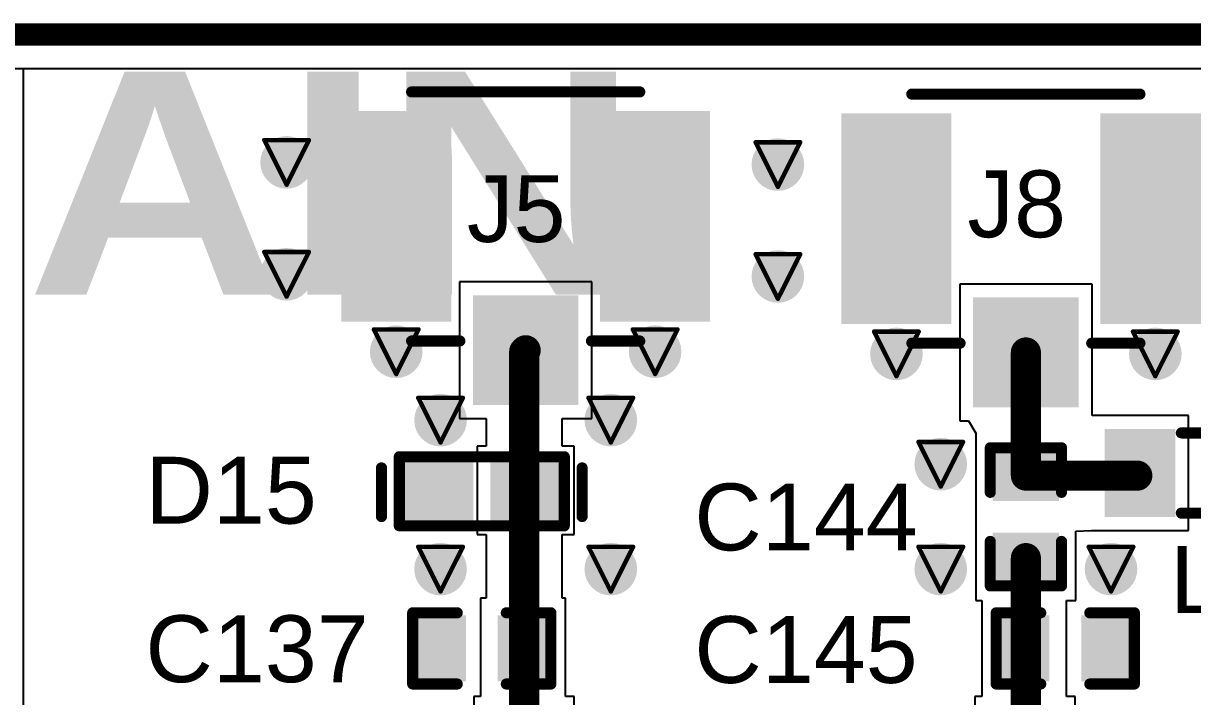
# Model space of a CAD drawing. Header units: inches. Extents: x 0 to 5359, y 0 to 5098.
# Drawn here: x 71.68 to 85, y 112.45 to 120.13 of the extents above; entities that cross this region are included whole.
import ezdxf

# ---------------------------------------------------------------- set-up
doc = ezdxf.new("R2010")
doc.units = ezdxf.units.IN
for name, color, linetype in [('Board Outline', 216, 'Continuous'), ('Bottom Layer', 5, 'Continuous'), ('Drill Drawing', 1, 'Continuous'), ('Layer 1', 16, 'Continuous'), ('Layer 2', 76, 'Continuous'), ('Top Layer', 1, 'Continuous'), ('Top Overlay', 2, 'Continuous'), ('Top Paste', 8, 'Continuous'), ('Top Solder', 216, 'Continuous'), ('Via Holes', 16, 'Continuous')]:
    doc.layers.add(name, color=color, linetype=linetype)
doc.styles.add('Arial', font='', dxfattribs={"height": 0.2})
doc.styles.add('Arial Black_Bold', font='', dxfattribs={"height": 0.2})
doc.styles.get('Arial').set_extended_font_data('Arial')
doc.styles.get('Arial Black_Bold').set_extended_font_data('Arial Black', bold=True)

# ---------------------------------------------------------------- blocks, each defined once
blk = doc.blocks.new('2_X1SON__1__60__23')
at = {"layer": 'Top Layer'}
for points in [[(-0.8, 0.25), (-0.2, 0.25), (-0.2, -0.25), (-0.8, -0.25)], [(0.2, 0.25), (0.8, 0.25), (0.8, -0.25), (0.2, -0.25)]]:
    blk.add_hatch(color=1, dxfattribs=at).paths.add_polyline_path(points)
at = {"layer": 'Top Paste'}
for points in [[(-0.8, 0.25), (-0.2, 0.25), (-0.2, -0.25), (-0.8, -0.25)], [(0.2, 0.25), (0.8, 0.25), (0.8, -0.25), (0.2, -0.25)]]:
    blk.add_hatch(color=8, dxfattribs=at).paths.add_polyline_path(points)
at = {"layer": 'Top Solder'}
for points in [[(-0.902, 0.352), (-0.098, 0.352), (-0.098, -0.352), (-0.902, -0.352)], [(0.098, 0.352), (0.902, 0.352), (0.902, -0.352), (0.098, -0.352)]]:
    blk.add_hatch(color=216, dxfattribs=at).paths.add_polyline_path(points)
at = {"layer": 'Top Overlay'}
for points in [[(0.94, 0.406, 0.127, 0.127, 0), (-0.94, 0.406, 0.127, 0.127, 0)], [(-0.94, 0.406, 0.127, 0.127, 0), (-0.94, -0.381, 0.127, 0.127, 0)], [(0.94, 0.406, 0.127, 0.127, 0), (0.94, -0.381, 0.127, 0.127, 0)], [(-1.143, 0.3, 0.127, 0.127, 0), (-1.143, -0.254, 0.127, 0.127, 0)], [(1.143, 0.3, 0.127, 0.127, 0), (1.143, -0.254, 0.127, 0.127, 0)], [(0.94, -0.381, 0.127, 0.127, 0), (-0.94, -0.381, 0.127, 0.127, 0)]]:
    blk.add_lwpolyline(points, format="xyseb", dxfattribs=at)
for points in [[(-0.972, 0.406, 0.0635, 0.0635, 1), (-0.908, 0.406, 0.0635, 0.0635, 1)], [(-0.972, 0.406, 0.0635, 0.0635, 1), (-0.908, 0.406, 0.0635, 0.0635, 1)], [(0.908, 0.406, 0.0635, 0.0635, 1), (0.972, 0.406, 0.0635, 0.0635, 1)], [(0.908, 0.406, 0.0635, 0.0635, 1), (0.972, 0.406, 0.0635, 0.0635, 1)], [(-1.175, 0.3, 0.0635, 0.0635, 1), (-1.111, 0.3, 0.0635, 0.0635, 1)], [(1.111, 0.3, 0.0635, 0.0635, 1), (1.175, 0.3, 0.0635, 0.0635, 1)], [(-1.175, -0.254, 0.0635, 0.0635, 1), (-1.111, -0.254, 0.0635, 0.0635, 1)], [(1.111, -0.254, 0.0635, 0.0635, 1), (1.175, -0.254, 0.0635, 0.0635, 1)], [(-0.972, -0.381, 0.0635, 0.0635, 1), (-0.908, -0.381, 0.0635, 0.0635, 1)], [(-0.972, -0.381, 0.0635, 0.0635, 1), (-0.908, -0.381, 0.0635, 0.0635, 1)], [(0.908, -0.381, 0.0635, 0.0635, 1), (0.972, -0.381, 0.0635, 0.0635, 1)], [(0.908, -0.381, 0.0635, 0.0635, 1), (0.972, -0.381, 0.0635, 0.0635, 1)]]:
    blk.add_lwpolyline(points, format="xyseb", close=True, dxfattribs=at)
blk = doc.blocks.new('IND_0603__1608_M_______217')
at = {"layer": 'Top Layer'}
for points in [[(-1, 0.4), (-0.4, 0.4), (-0.4, -0.4), (-1, -0.4)], [(0.4, 0.4), (1, 0.4), (1, -0.4), (0.4, -0.4)]]:
    blk.add_hatch(color=1, dxfattribs=at).paths.add_polyline_path(points)
at = {"layer": 'Top Paste'}
for points in [[(-1, 0.4), (-0.4, 0.4), (-0.4, -0.4), (-1, -0.4)], [(0.4, 0.4), (1, 0.4), (1, -0.4), (0.4, -0.4)]]:
    blk.add_hatch(color=8, dxfattribs=at).paths.add_polyline_path(points)
at = {"layer": 'Top Solder'}
for points in [[(-1.102, 0.502), (-0.298, 0.502), (-0.298, -0.502), (-1.102, -0.502)], [(0.298, 0.502), (1.102, 0.502), (1.102, -0.502), (0.298, -0.502)]]:
    blk.add_hatch(color=216, dxfattribs=at).paths.add_polyline_path(points)
at = {"layer": 'Top Overlay'}
for points in [[(0.229, 0.457, 0.127, 0.127, 0), (-0.203, 0.457, 0.127, 0.127, 0)], [(0.229, -0.457, 0.127, 0.127, 0), (-0.203, -0.457, 0.127, 0.127, 0)]]:
    blk.add_lwpolyline(points, format="xyseb", dxfattribs=at)
for points in [[(-0.235, 0.457, 0.0635, 0.0635, 1), (-0.171, 0.457, 0.0635, 0.0635, 1)], [(0.197, 0.457, 0.0635, 0.0635, 1), (0.26, 0.457, 0.0635, 0.0635, 1)], [(-0.235, -0.457, 0.0635, 0.0635, 1), (-0.171, -0.457, 0.0635, 0.0635, 1)], [(0.197, -0.457, 0.0635, 0.0635, 1), (0.26, -0.457, 0.0635, 0.0635, 1)]]:
    blk.add_lwpolyline(points, format="xyseb", close=True, dxfattribs=at)
blk = doc.blocks.new('U_FL_R_SMT_10__225')
at = {"layer": 'Top Layer'}
for points in [[(1.863, 2), (1.863, 0.95), (-0.337, 0.95), (-0.337, 2)], [(-1.288, 0.5), (-0.238, 0.5), (-0.238, -0.5), (-1.288, -0.5)], [(1.863, -0.95), (1.863, -2), (-0.337, -2), (-0.337, -0.95)]]:
    blk.add_hatch(color=1, dxfattribs=at).paths.add_polyline_path(points)
at = {"layer": 'Top Paste'}
for points in [[(1.863, 2), (1.863, 0.95), (-0.337, 0.95), (-0.337, 2)], [(-1.288, 0.5), (-0.238, 0.5), (-0.238, -0.5), (-1.288, -0.5)], [(1.863, -0.95), (1.863, -2), (-0.337, -2), (-0.337, -0.95)]]:
    blk.add_hatch(color=8, dxfattribs=at).paths.add_polyline_path(points)
at = {"layer": 'Top Solder'}
for points in [[(1.964, 2.102), (1.964, 0.848), (-0.439, 0.848), (-0.439, 2.102)], [(-1.389, 0.602), (-0.136, 0.602), (-0.136, -0.602), (-1.389, -0.602)], [(1.964, -0.848), (1.964, -2.102), (-0.439, -2.102), (-0.439, -0.848)]]:
    blk.add_hatch(color=216, dxfattribs=at).paths.add_polyline_path(points)
at = {"layer": 'Top Overlay'}
for points in [[(-0.657, 1.3, 0.127, 0.127, 0), (-0.657, 0.75, 0.127, 0.127, 0)], [(2.182, 1.3, 0.127, 0.127, 0), (2.182, -1.3, 0.127, 0.127, 0)], [(-0.657, -0.75, 0.127, 0.127, 0), (-0.657, -1.3, 0.127, 0.127, 0)]]:
    blk.add_lwpolyline(points, format="xyseb", dxfattribs=at)
for points in [[(-0.689, 1.3, 0.0635, 0.0635, 1), (-0.626, 1.3, 0.0635, 0.0635, 1)], [(2.151, 1.3, 0.0635, 0.0635, 1), (2.214, 1.3, 0.0635, 0.0635, 1)], [(-0.689, 0.75, 0.0635, 0.0635, 1), (-0.626, 0.75, 0.0635, 0.0635, 1)], [(-0.689, -0.75, 0.0635, 0.0635, 1), (-0.626, -0.75, 0.0635, 0.0635, 1)], [(-0.689, -1.3, 0.0635, 0.0635, 1), (-0.626, -1.3, 0.0635, 0.0635, 1)], [(2.151, -1.3, 0.0635, 0.0635, 1), (2.214, -1.3, 0.0635, 0.0635, 1)]]:
    blk.add_lwpolyline(points, format="xyseb", close=True, dxfattribs=at)
blk = doc.blocks.new('U_FL_R_SMT_10__227')
at = {"layer": 'Top Layer'}
for points in [[(1.863, 2), (1.863, 0.95), (-0.337, 0.95), (-0.337, 2)], [(-1.288, 0.5), (-0.238, 0.5), (-0.238, -0.5), (-1.288, -0.5)], [(1.863, -0.95), (1.863, -2), (-0.337, -2), (-0.337, -0.95)]]:
    blk.add_hatch(color=1, dxfattribs=at).paths.add_polyline_path(points)
at = {"layer": 'Top Paste'}
for points in [[(1.863, 2), (1.863, 0.95), (-0.337, 0.95), (-0.337, 2)], [(-1.288, 0.5), (-0.238, 0.5), (-0.238, -0.5), (-1.288, -0.5)], [(1.863, -0.95), (1.863, -2), (-0.337, -2), (-0.337, -0.95)]]:
    blk.add_hatch(color=8, dxfattribs=at).paths.add_polyline_path(points)
at = {"layer": 'Top Solder'}
for points in [[(1.964, 2.102), (1.964, 0.848), (-0.439, 0.848), (-0.439, 2.102)], [(-1.389, 0.602), (-0.136, 0.602), (-0.136, -0.602), (-1.389, -0.602)], [(1.964, -0.848), (1.964, -2.102), (-0.439, -2.102), (-0.439, -0.848)]]:
    blk.add_hatch(color=216, dxfattribs=at).paths.add_polyline_path(points)
at = {"layer": 'Top Overlay'}
for points in [[(-0.657, 1.3, 0.127, 0.127, 0), (-0.657, 0.75, 0.127, 0.127, 0)], [(2.183, 1.3, 0.127, 0.127, 0), (2.183, -1.3, 0.127, 0.127, 0)], [(-0.657, -0.75, 0.127, 0.127, 0), (-0.657, -1.3, 0.127, 0.127, 0)]]:
    blk.add_lwpolyline(points, format="xyseb", dxfattribs=at)
for points in [[(-0.689, 1.3, 0.0635, 0.0635, 1), (-0.626, 1.3, 0.0635, 0.0635, 1)], [(2.151, 1.3, 0.0635, 0.0635, 1), (2.214, 1.3, 0.0635, 0.0635, 1)], [(-0.689, 0.75, 0.0635, 0.0635, 1), (-0.626, 0.75, 0.0635, 0.0635, 1)], [(-0.689, -0.75, 0.0635, 0.0635, 1), (-0.626, -0.75, 0.0635, 0.0635, 1)], [(-0.689, -1.3, 0.0635, 0.0635, 1), (-0.626, -1.3, 0.0635, 0.0635, 1)], [(2.151, -1.3, 0.0635, 0.0635, 1), (2.214, -1.3, 0.0635, 0.0635, 1)]]:
    blk.add_lwpolyline(points, format="xyseb", close=True, dxfattribs=at)
blk = doc.blocks.new('C___0402_245')
at = {"layer": 'Top Layer'}
for points in [[(-0.699, -0.318), (-0.699, 0.318), (-0.241, 0.318), (-0.241, -0.318)], [(0.241, -0.318), (0.241, 0.318), (0.699, 0.318), (0.699, -0.318)]]:
    blk.add_hatch(color=1, dxfattribs=at).paths.add_polyline_path(points)
at = {"layer": 'Top Paste'}
for points in [[(-0.699, -0.318), (-0.699, 0.318), (-0.241, 0.318), (-0.241, -0.318)], [(0.241, -0.318), (0.241, 0.318), (0.699, 0.318), (0.699, -0.318)]]:
    blk.add_hatch(color=8, dxfattribs=at).paths.add_polyline_path(points)
at = {"layer": 'Top Solder'}
for points in [[(-0.759, -0.377), (-0.759, 0.377), (-0.181, 0.377), (-0.181, -0.377)], [(0.181, -0.377), (0.181, 0.377), (0.758, 0.377), (0.758, -0.377)]]:
    blk.add_hatch(color=216, dxfattribs=at).paths.add_polyline_path(points)
at = {"layer": 'Top Overlay'}
for points in [[(-0.279, 0.406, 0.127, 0.127, 0), (-0.787, 0.406, 0.127, 0.127, 0)], [(-0.787, 0.406, 0.127, 0.127, 0), (-0.787, -0.406, 0.127, 0.127, 0)], [(0.787, 0.406, 0.127, 0.127, 0), (0.279, 0.406, 0.127, 0.127, 0)], [(0.787, 0.406, 0.127, 0.127, 0), (0.787, -0.406, 0.127, 0.127, 0)], [(-0.279, -0.406, 0.127, 0.127, 0), (-0.787, -0.406, 0.127, 0.127, 0)], [(0.787, -0.406, 0.127, 0.127, 0), (0.279, -0.406, 0.127, 0.127, 0)]]:
    blk.add_lwpolyline(points, format="xyseb", dxfattribs=at)
for points in [[(-0.819, 0.406, 0.0635, 0.0635, 1), (-0.756, 0.406, 0.0635, 0.0635, 1)], [(-0.819, 0.406, 0.0635, 0.0635, 1), (-0.756, 0.406, 0.0635, 0.0635, 1)], [(-0.311, 0.406, 0.0635, 0.0635, 1), (-0.248, 0.406, 0.0635, 0.0635, 1)], [(0.248, 0.406, 0.0635, 0.0635, 1), (0.311, 0.406, 0.0635, 0.0635, 1)], [(0.756, 0.406, 0.0635, 0.0635, 1), (0.819, 0.406, 0.0635, 0.0635, 1)], [(0.756, 0.406, 0.0635, 0.0635, 1), (0.819, 0.406, 0.0635, 0.0635, 1)], [(-0.819, -0.406, 0.0635, 0.0635, 1), (-0.756, -0.406, 0.0635, 0.0635, 1)], [(-0.819, -0.406, 0.0635, 0.0635, 1), (-0.756, -0.406, 0.0635, 0.0635, 1)], [(-0.311, -0.406, 0.0635, 0.0635, 1), (-0.248, -0.406, 0.0635, 0.0635, 1)], [(0.248, -0.406, 0.0635, 0.0635, 1), (0.311, -0.406, 0.0635, 0.0635, 1)], [(0.756, -0.406, 0.0635, 0.0635, 1), (0.819, -0.406, 0.0635, 0.0635, 1)], [(0.756, -0.406, 0.0635, 0.0635, 1), (0.819, -0.406, 0.0635, 0.0635, 1)]]:
    blk.add_lwpolyline(points, format="xyseb", close=True, dxfattribs=at)
blk = doc.blocks.new('C___0402_246')
at = {"layer": 'Top Layer'}
for points in [[(-0.699, -0.318), (-0.699, 0.318), (-0.241, 0.318), (-0.241, -0.318)], [(0.241, -0.318), (0.241, 0.318), (0.699, 0.318), (0.699, -0.318)]]:
    blk.add_hatch(color=1, dxfattribs=at).paths.add_polyline_path(points)
at = {"layer": 'Top Paste'}
for points in [[(-0.699, -0.318), (-0.699, 0.318), (-0.241, 0.318), (-0.241, -0.318)], [(0.241, -0.318), (0.241, 0.318), (0.699, 0.318), (0.699, -0.318)]]:
    blk.add_hatch(color=8, dxfattribs=at).paths.add_polyline_path(points)
at = {"layer": 'Top Solder'}
for points in [[(-0.758, -0.377), (-0.758, 0.377), (-0.181, 0.377), (-0.181, -0.377)], [(0.181, -0.377), (0.181, 0.377), (0.758, 0.377), (0.758, -0.377)]]:
    blk.add_hatch(color=216, dxfattribs=at).paths.add_polyline_path(points)
at = {"layer": 'Top Overlay'}
for points in [[(-0.279, 0.406, 0.127, 0.127, 0), (-0.787, 0.406, 0.127, 0.127, 0)], [(-0.787, 0.406, 0.127, 0.127, 0), (-0.787, -0.406, 0.127, 0.127, 0)], [(0.279, 0.406, 0.127, 0.127, 0), (0.787, 0.406, 0.127, 0.127, 0)], [(0.787, 0.406, 0.127, 0.127, 0), (0.787, -0.406, 0.127, 0.127, 0)], [(-0.787, -0.406, 0.127, 0.127, 0), (-0.279, -0.406, 0.127, 0.127, 0)], [(0.279, -0.406, 0.127, 0.127, 0), (0.787, -0.406, 0.127, 0.127, 0)]]:
    blk.add_lwpolyline(points, format="xyseb", dxfattribs=at)
for points in [[(-0.819, 0.406, 0.0635, 0.0635, 1), (-0.756, 0.406, 0.0635, 0.0635, 1)], [(-0.819, 0.406, 0.0635, 0.0635, 1), (-0.756, 0.406, 0.0635, 0.0635, 1)], [(-0.311, 0.406, 0.0635, 0.0635, 1), (-0.248, 0.406, 0.0635, 0.0635, 1)], [(0.248, 0.406, 0.0635, 0.0635, 1), (0.311, 0.406, 0.0635, 0.0635, 1)], [(0.756, 0.406, 0.0635, 0.0635, 1), (0.819, 0.406, 0.0635, 0.0635, 1)], [(0.756, 0.406, 0.0635, 0.0635, 1), (0.819, 0.406, 0.0635, 0.0635, 1)], [(-0.819, -0.406, 0.0635, 0.0635, 1), (-0.756, -0.406, 0.0635, 0.0635, 1)], [(-0.819, -0.406, 0.0635, 0.0635, 1), (-0.756, -0.406, 0.0635, 0.0635, 1)], [(-0.311, -0.406, 0.0635, 0.0635, 1), (-0.248, -0.406, 0.0635, 0.0635, 1)], [(0.248, -0.406, 0.0635, 0.0635, 1), (0.311, -0.406, 0.0635, 0.0635, 1)], [(0.756, -0.406, 0.0635, 0.0635, 1), (0.819, -0.406, 0.0635, 0.0635, 1)], [(0.756, -0.406, 0.0635, 0.0635, 1), (0.819, -0.406, 0.0635, 0.0635, 1)]]:
    blk.add_lwpolyline(points, format="xyseb", close=True, dxfattribs=at)
blk = doc.blocks.new('C___0402_253')
at = {"layer": 'Top Layer'}
for points in [[(-0.699, -0.318), (-0.699, 0.318), (-0.241, 0.318), (-0.241, -0.318)], [(0.241, -0.318), (0.241, 0.318), (0.699, 0.318), (0.699, -0.318)]]:
    blk.add_hatch(color=1, dxfattribs=at).paths.add_polyline_path(points)
at = {"layer": 'Top Paste'}
for points in [[(-0.699, -0.318), (-0.699, 0.318), (-0.241, 0.318), (-0.241, -0.318)], [(0.241, -0.318), (0.241, 0.318), (0.699, 0.318), (0.699, -0.318)]]:
    blk.add_hatch(color=8, dxfattribs=at).paths.add_polyline_path(points)
at = {"layer": 'Top Solder'}
for points in [[(-0.759, -0.377), (-0.759, 0.377), (-0.181, 0.377), (-0.181, -0.377)], [(0.181, -0.377), (0.181, 0.377), (0.758, 0.377), (0.758, -0.377)]]:
    blk.add_hatch(color=216, dxfattribs=at).paths.add_polyline_path(points)
at = {"layer": 'Top Overlay'}
for points in [[(-0.787, 0.406, 0.127, 0.127, 0), (-0.279, 0.406, 0.127, 0.127, 0)], [(-0.787, -0.406, 0.127, 0.127, 0), (-0.787, 0.406, 0.127, 0.127, 0)], [(0.279, 0.406, 0.127, 0.127, 0), (0.787, 0.406, 0.127, 0.127, 0)], [(0.787, -0.406, 0.127, 0.127, 0), (0.787, 0.406, 0.127, 0.127, 0)], [(-0.787, -0.406, 0.127, 0.127, 0), (-0.279, -0.406, 0.127, 0.127, 0)], [(0.279, -0.406, 0.127, 0.127, 0), (0.787, -0.406, 0.127, 0.127, 0)]]:
    blk.add_lwpolyline(points, format="xyseb", dxfattribs=at)
for points in [[(-0.819, 0.406, 0.0635, 0.0635, 1), (-0.756, 0.406, 0.0635, 0.0635, 1)], [(-0.819, 0.406, 0.0635, 0.0635, 1), (-0.756, 0.406, 0.0635, 0.0635, 1)], [(-0.311, 0.406, 0.0635, 0.0635, 1), (-0.248, 0.406, 0.0635, 0.0635, 1)], [(0.248, 0.406, 0.0635, 0.0635, 1), (0.311, 0.406, 0.0635, 0.0635, 1)], [(0.756, 0.406, 0.0635, 0.0635, 1), (0.819, 0.406, 0.0635, 0.0635, 1)], [(0.756, 0.406, 0.0635, 0.0635, 1), (0.819, 0.406, 0.0635, 0.0635, 1)], [(-0.819, -0.406, 0.0635, 0.0635, 1), (-0.756, -0.406, 0.0635, 0.0635, 1)], [(-0.819, -0.406, 0.0635, 0.0635, 1), (-0.756, -0.406, 0.0635, 0.0635, 1)], [(-0.311, -0.406, 0.0635, 0.0635, 1), (-0.248, -0.406, 0.0635, 0.0635, 1)], [(0.248, -0.406, 0.0635, 0.0635, 1), (0.311, -0.406, 0.0635, 0.0635, 1)], [(0.756, -0.406, 0.0635, 0.0635, 1), (0.819, -0.406, 0.0635, 0.0635, 1)], [(0.756, -0.406, 0.0635, 0.0635, 1), (0.819, -0.406, 0.0635, 0.0635, 1)]]:
    blk.add_lwpolyline(points, format="xyseb", close=True, dxfattribs=at)

msp = doc.modelspace()

# ---------------------------------------------------------------- hatches: boundary and pattern name
at = {"layer": 'Bottom Layer'}
h = msp.add_hatch(color=5, dxfattribs=at)
edge = h.paths.add_edge_path()
edge.add_arc((74.676, 118.542), 0.3, 0, 360)
h = msp.add_hatch(color=5, dxfattribs=at)
edge = h.paths.add_edge_path()
edge.add_arc((80.274, 118.517), 0.3, 0, 360)
h = msp.add_hatch(color=5, dxfattribs=at)
edge = h.paths.add_edge_path()
edge.add_arc((74.676, 117.266), 0.3, 0, 360)
h = msp.add_hatch(color=5, dxfattribs=at)
edge = h.paths.add_edge_path()
edge.add_arc((80.274, 117.241), 0.3, 0, 360)
h = msp.add_hatch(color=5, dxfattribs=at)
edge = h.paths.add_edge_path()
edge.add_arc((75.925, 116.383), 0.3, 0, 360)
h = msp.add_hatch(color=5, dxfattribs=at)
edge = h.paths.add_edge_path()
edge.add_arc((78.875, 116.383), 0.3, 0, 360)
h = msp.add_hatch(color=5, dxfattribs=at)
edge = h.paths.add_edge_path()
edge.add_arc((81.625, 116.358), 0.3, 0, 360)
h = msp.add_hatch(color=5, dxfattribs=at)
edge = h.paths.add_edge_path()
edge.add_arc((84.575, 116.358), 0.3, 0, 360)
h = msp.add_hatch(color=5, dxfattribs=at)
edge = h.paths.add_edge_path()
edge.add_arc((76.43, 115.603), 0.3, 0, 360)
h = msp.add_hatch(color=5, dxfattribs=at)
edge = h.paths.add_edge_path()
edge.add_arc((78.37, 115.603), 0.3, 0, 360)
h = msp.add_hatch(color=5, dxfattribs=at)
edge = h.paths.add_edge_path()
edge.add_arc((82.13, 115.1), 0.3, 0, 360)
h = msp.add_hatch(color=5, dxfattribs=at)
edge = h.paths.add_edge_path()
edge.add_arc((76.43, 113.904), 0.3, 0, 360)
h = msp.add_hatch(color=5, dxfattribs=at)
edge = h.paths.add_edge_path()
edge.add_arc((78.37, 113.904), 0.3, 0, 360)
h = msp.add_hatch(color=5, dxfattribs=at)
edge = h.paths.add_edge_path()
edge.add_arc((82.13, 113.904), 0.3, 0, 360)
h = msp.add_hatch(color=5, dxfattribs=at)
edge = h.paths.add_edge_path()
edge.add_arc((84.07, 113.904), 0.3, 0, 360)
at = {"layer": 'Layer 1'}
h = msp.add_hatch(color=16, dxfattribs=at)
edge = h.paths.add_edge_path()
edge.add_arc((74.676, 118.542), 0.3, 0, 360)
h = msp.add_hatch(color=16, dxfattribs=at)
edge = h.paths.add_edge_path()
edge.add_arc((80.274, 118.517), 0.3, 0, 360)
h = msp.add_hatch(color=16, dxfattribs=at)
edge = h.paths.add_edge_path()
edge.add_arc((74.676, 117.266), 0.3, 0, 360)
h = msp.add_hatch(color=16, dxfattribs=at)
edge = h.paths.add_edge_path()
edge.add_arc((80.274, 117.241), 0.3, 0, 360)
h = msp.add_hatch(color=16, dxfattribs=at)
edge = h.paths.add_edge_path()
edge.add_arc((75.925, 116.383), 0.3, 0, 360)
h = msp.add_hatch(color=16, dxfattribs=at)
edge = h.paths.add_edge_path()
edge.add_arc((78.875, 116.383), 0.3, 0, 360)
h = msp.add_hatch(color=16, dxfattribs=at)
edge = h.paths.add_edge_path()
edge.add_arc((81.625, 116.358), 0.3, 0, 360)
h = msp.add_hatch(color=16, dxfattribs=at)
edge = h.paths.add_edge_path()
edge.add_arc((84.575, 116.358), 0.3, 0, 360)
h = msp.add_hatch(color=16, dxfattribs=at)
edge = h.paths.add_edge_path()
edge.add_arc((76.43, 115.603), 0.3, 0, 360)
h = msp.add_hatch(color=16, dxfattribs=at)
edge = h.paths.add_edge_path()
edge.add_arc((78.37, 115.603), 0.3, 0, 360)
h = msp.add_hatch(color=16, dxfattribs=at)
edge = h.paths.add_edge_path()
edge.add_arc((82.13, 115.1), 0.3, 0, 360)
h = msp.add_hatch(color=16, dxfattribs=at)
edge = h.paths.add_edge_path()
edge.add_arc((76.43, 113.904), 0.3, 0, 360)
h = msp.add_hatch(color=16, dxfattribs=at)
edge = h.paths.add_edge_path()
edge.add_arc((78.37, 113.904), 0.3, 0, 360)
h = msp.add_hatch(color=16, dxfattribs=at)
edge = h.paths.add_edge_path()
edge.add_arc((82.13, 113.904), 0.3, 0, 360)
h = msp.add_hatch(color=16, dxfattribs=at)
edge = h.paths.add_edge_path()
edge.add_arc((84.07, 113.904), 0.3, 0, 360)
at = {"layer": 'Layer 2'}
h = msp.add_hatch(color=76, dxfattribs=at)
edge = h.paths.add_edge_path()
edge.add_arc((74.676, 118.542), 0.3, 0, 360)
h = msp.add_hatch(color=76, dxfattribs=at)
edge = h.paths.add_edge_path()
edge.add_arc((80.274, 118.517), 0.3, 0, 360)
h = msp.add_hatch(color=76, dxfattribs=at)
edge = h.paths.add_edge_path()
edge.add_arc((74.676, 117.266), 0.3, 0, 360)
h = msp.add_hatch(color=76, dxfattribs=at)
edge = h.paths.add_edge_path()
edge.add_arc((80.274, 117.241), 0.3, 0, 360)
h = msp.add_hatch(color=76, dxfattribs=at)
edge = h.paths.add_edge_path()
edge.add_arc((75.925, 116.383), 0.3, 0, 360)
h = msp.add_hatch(color=76, dxfattribs=at)
edge = h.paths.add_edge_path()
edge.add_arc((78.875, 116.383), 0.3, 0, 360)
h = msp.add_hatch(color=76, dxfattribs=at)
edge = h.paths.add_edge_path()
edge.add_arc((81.625, 116.358), 0.3, 0, 360)
h = msp.add_hatch(color=76, dxfattribs=at)
edge = h.paths.add_edge_path()
edge.add_arc((84.575, 116.358), 0.3, 0, 360)
h = msp.add_hatch(color=76, dxfattribs=at)
edge = h.paths.add_edge_path()
edge.add_arc((76.43, 115.603), 0.3, 0, 360)
h = msp.add_hatch(color=76, dxfattribs=at)
edge = h.paths.add_edge_path()
edge.add_arc((78.37, 115.603), 0.3, 0, 360)
h = msp.add_hatch(color=76, dxfattribs=at)
edge = h.paths.add_edge_path()
edge.add_arc((82.13, 115.1), 0.3, 0, 360)
h = msp.add_hatch(color=76, dxfattribs=at)
edge = h.paths.add_edge_path()
edge.add_arc((76.43, 113.904), 0.3, 0, 360)
h = msp.add_hatch(color=76, dxfattribs=at)
edge = h.paths.add_edge_path()
edge.add_arc((78.37, 113.904), 0.3, 0, 360)
h = msp.add_hatch(color=76, dxfattribs=at)
edge = h.paths.add_edge_path()
edge.add_arc((82.13, 113.904), 0.3, 0, 360)
h = msp.add_hatch(color=76, dxfattribs=at)
edge = h.paths.add_edge_path()
edge.add_arc((84.07, 113.904), 0.3, 0, 360)
at = {"layer": 'Top Layer'}
h = msp.add_hatch(color=1, dxfattribs=at)
edge = h.paths.add_edge_path()
edge.add_arc((74.676, 118.542), 0.3, 0, 360)
h = msp.add_hatch(color=1, dxfattribs=at)
edge = h.paths.add_edge_path()
edge.add_arc((80.274, 118.517), 0.3, 0, 360)
h = msp.add_hatch(color=1, dxfattribs=at)
edge = h.paths.add_edge_path()
edge.add_arc((74.676, 117.266), 0.3, 0, 360)
h = msp.add_hatch(color=1, dxfattribs=at)
edge = h.paths.add_edge_path()
edge.add_arc((80.274, 117.241), 0.3, 0, 360)
h = msp.add_hatch(color=1, dxfattribs=at)
edge = h.paths.add_edge_path()
edge.add_arc((75.925, 116.383), 0.3, 0, 360)
h = msp.add_hatch(color=1, dxfattribs=at)
edge = h.paths.add_edge_path()
edge.add_arc((78.875, 116.383), 0.3, 0, 360)
h = msp.add_hatch(color=1, dxfattribs=at)
edge = h.paths.add_edge_path()
edge.add_arc((81.625, 116.358), 0.3, 0, 360)
h = msp.add_hatch(color=1, dxfattribs=at)
edge = h.paths.add_edge_path()
edge.add_arc((84.575, 116.358), 0.3, 0, 360)
h = msp.add_hatch(color=1, dxfattribs=at)
edge = h.paths.add_edge_path()
edge.add_arc((76.43, 115.603), 0.3, 0, 360)
h = msp.add_hatch(color=1, dxfattribs=at)
edge = h.paths.add_edge_path()
edge.add_arc((78.37, 115.603), 0.3, 0, 360)
h = msp.add_hatch(color=1, dxfattribs=at)
edge = h.paths.add_edge_path()
edge.add_arc((82.13, 115.1), 0.3, 0, 360)
h = msp.add_hatch(color=1, dxfattribs=at)
edge = h.paths.add_edge_path()
edge.add_arc((76.43, 113.904), 0.3, 0, 360)
h = msp.add_hatch(color=1, dxfattribs=at)
edge = h.paths.add_edge_path()
edge.add_arc((78.37, 113.904), 0.3, 0, 360)
h = msp.add_hatch(color=1, dxfattribs=at)
edge = h.paths.add_edge_path()
edge.add_arc((82.13, 113.904), 0.3, 0, 360)
h = msp.add_hatch(color=1, dxfattribs=at)
edge = h.paths.add_edge_path()
edge.add_arc((84.07, 113.904), 0.3, 0, 360)
at = {"layer": 'Via Holes'}
h = msp.add_hatch(color=7, dxfattribs=at)
edge = h.paths.add_edge_path()
edge.add_arc((74.676, 118.542), 0.15, 0, 360)
h = msp.add_hatch(color=7, dxfattribs=at)
edge = h.paths.add_edge_path()
edge.add_arc((80.274, 118.517), 0.15, 0, 360)
h = msp.add_hatch(color=7, dxfattribs=at)
edge = h.paths.add_edge_path()
edge.add_arc((74.676, 117.266), 0.15, 0, 360)
h = msp.add_hatch(color=7, dxfattribs=at)
edge = h.paths.add_edge_path()
edge.add_arc((80.274, 117.241), 0.15, 0, 360)
h = msp.add_hatch(color=7, dxfattribs=at)
edge = h.paths.add_edge_path()
edge.add_arc((75.925, 116.383), 0.15, 0, 360)
h = msp.add_hatch(color=7, dxfattribs=at)
edge = h.paths.add_edge_path()
edge.add_arc((78.875, 116.383), 0.15, 0, 360)
h = msp.add_hatch(color=7, dxfattribs=at)
edge = h.paths.add_edge_path()
edge.add_arc((81.625, 116.358), 0.15, 0, 360)
h = msp.add_hatch(color=7, dxfattribs=at)
edge = h.paths.add_edge_path()
edge.add_arc((84.575, 116.358), 0.15, 0, 360)
h = msp.add_hatch(color=7, dxfattribs=at)
edge = h.paths.add_edge_path()
edge.add_arc((76.43, 115.603), 0.15, 0, 360)
h = msp.add_hatch(color=7, dxfattribs=at)
edge = h.paths.add_edge_path()
edge.add_arc((78.37, 115.603), 0.15, 0, 360)
h = msp.add_hatch(color=7, dxfattribs=at)
edge = h.paths.add_edge_path()
edge.add_arc((82.13, 115.1), 0.15, 0, 360)
h = msp.add_hatch(color=7, dxfattribs=at)
edge = h.paths.add_edge_path()
edge.add_arc((76.43, 113.904), 0.15, 0, 360)
h = msp.add_hatch(color=7, dxfattribs=at)
edge = h.paths.add_edge_path()
edge.add_arc((78.37, 113.904), 0.15, 0, 360)
h = msp.add_hatch(color=7, dxfattribs=at)
edge = h.paths.add_edge_path()
edge.add_arc((82.13, 113.904), 0.15, 0, 360)
h = msp.add_hatch(color=7, dxfattribs=at)
edge = h.paths.add_edge_path()
edge.add_arc((84.07, 113.904), 0.15, 0, 360)

# ---------------------------------------------------------------- linework, layer by layer
at = {"layer": 'Board Outline'}
msp.add_lwpolyline([(0, 120, 0.254, 0.254, 0), (110, 120, 0.254, 0.254, 0)], format="xyseb", dxfattribs=at)
at = {"layer": 'Bottom Layer'}
msp.add_line((49.449, 119.612), (105.855, 119.612), dxfattribs=at)
at = {"layer": 'Drill Drawing'}
for points in [[(74.422, 118.796, 0.0508, 0.0508, 0), (74.93, 118.796, 0.0508, 0.0508, 0)], [(74.422, 118.796, 0.0508, 0.0508, 0), (74.676, 118.288, 0.0508, 0.0508, 0)], [(74.676, 118.288, 0.0508, 0.0508, 0), (74.93, 118.796, 0.0508, 0.0508, 0)], [(80.02, 118.771, 0.0508, 0.0508, 0), (80.528, 118.771, 0.0508, 0.0508, 0)], [(80.02, 118.771, 0.0508, 0.0508, 0), (80.274, 118.263, 0.0508, 0.0508, 0)], [(80.274, 118.263, 0.0508, 0.0508, 0), (80.528, 118.771, 0.0508, 0.0508, 0)], [(74.422, 117.52, 0.0508, 0.0508, 0), (74.93, 117.52, 0.0508, 0.0508, 0)], [(74.422, 117.52, 0.0508, 0.0508, 0), (74.676, 117.012, 0.0508, 0.0508, 0)], [(74.676, 117.012, 0.0508, 0.0508, 0), (74.93, 117.52, 0.0508, 0.0508, 0)], [(80.02, 117.495, 0.0508, 0.0508, 0), (80.528, 117.495, 0.0508, 0.0508, 0)], [(80.02, 117.495, 0.0508, 0.0508, 0), (80.274, 116.987, 0.0508, 0.0508, 0)], [(80.274, 116.987, 0.0508, 0.0508, 0), (80.528, 117.495, 0.0508, 0.0508, 0)], [(75.671, 116.637, 0.0508, 0.0508, 0), (76.179, 116.637, 0.0508, 0.0508, 0)], [(75.671, 116.637, 0.0508, 0.0508, 0), (75.925, 116.129, 0.0508, 0.0508, 0)], [(75.925, 116.129, 0.0508, 0.0508, 0), (76.179, 116.637, 0.0508, 0.0508, 0)], [(78.621, 116.637, 0.0508, 0.0508, 0), (79.129, 116.637, 0.0508, 0.0508, 0)], [(78.621, 116.637, 0.0508, 0.0508, 0), (78.875, 116.129, 0.0508, 0.0508, 0)], [(78.875, 116.129, 0.0508, 0.0508, 0), (79.129, 116.637, 0.0508, 0.0508, 0)], [(81.371, 116.612, 0.0508, 0.0508, 0), (81.879, 116.612, 0.0508, 0.0508, 0)], [(81.371, 116.612, 0.0508, 0.0508, 0), (81.625, 116.104, 0.0508, 0.0508, 0)], [(81.625, 116.104, 0.0508, 0.0508, 0), (81.879, 116.612, 0.0508, 0.0508, 0)], [(84.321, 116.612, 0.0508, 0.0508, 0), (84.829, 116.612, 0.0508, 0.0508, 0)], [(84.321, 116.612, 0.0508, 0.0508, 0), (84.575, 116.104, 0.0508, 0.0508, 0)], [(84.575, 116.104, 0.0508, 0.0508, 0), (84.829, 116.612, 0.0508, 0.0508, 0)], [(76.176, 115.857, 0.0508, 0.0508, 0), (76.684, 115.857, 0.0508, 0.0508, 0)], [(76.176, 115.857, 0.0508, 0.0508, 0), (76.43, 115.349, 0.0508, 0.0508, 0)], [(76.43, 115.349, 0.0508, 0.0508, 0), (76.684, 115.857, 0.0508, 0.0508, 0)], [(78.116, 115.857, 0.0508, 0.0508, 0), (78.624, 115.857, 0.0508, 0.0508, 0)], [(78.116, 115.857, 0.0508, 0.0508, 0), (78.37, 115.349, 0.0508, 0.0508, 0)], [(78.37, 115.349, 0.0508, 0.0508, 0), (78.624, 115.857, 0.0508, 0.0508, 0)], [(81.876, 115.354, 0.0508, 0.0508, 0), (82.384, 115.354, 0.0508, 0.0508, 0)], [(81.876, 115.354, 0.0508, 0.0508, 0), (82.13, 114.846, 0.0508, 0.0508, 0)], [(82.13, 114.846, 0.0508, 0.0508, 0), (82.384, 115.354, 0.0508, 0.0508, 0)], [(76.176, 114.158, 0.0508, 0.0508, 0), (76.684, 114.158, 0.0508, 0.0508, 0)], [(76.176, 114.158, 0.0508, 0.0508, 0), (76.43, 113.65, 0.0508, 0.0508, 0)], [(76.43, 113.65, 0.0508, 0.0508, 0), (76.684, 114.158, 0.0508, 0.0508, 0)], [(78.116, 114.158, 0.0508, 0.0508, 0), (78.624, 114.158, 0.0508, 0.0508, 0)], [(78.116, 114.158, 0.0508, 0.0508, 0), (78.37, 113.65, 0.0508, 0.0508, 0)], [(78.37, 113.65, 0.0508, 0.0508, 0), (78.624, 114.158, 0.0508, 0.0508, 0)], [(81.876, 114.158, 0.0508, 0.0508, 0), (82.384, 114.158, 0.0508, 0.0508, 0)], [(81.876, 114.158, 0.0508, 0.0508, 0), (82.13, 113.65, 0.0508, 0.0508, 0)], [(82.13, 113.65, 0.0508, 0.0508, 0), (82.384, 114.158, 0.0508, 0.0508, 0)], [(83.816, 114.158, 0.0508, 0.0508, 0), (84.324, 114.158, 0.0508, 0.0508, 0)], [(83.816, 114.158, 0.0508, 0.0508, 0), (84.07, 113.65, 0.0508, 0.0508, 0)], [(84.07, 113.65, 0.0508, 0.0508, 0), (84.324, 114.158, 0.0508, 0.0508, 0)]]:
    msp.add_lwpolyline(points, format="xyseb", dxfattribs=at)
for points in [[(74.409, 118.796, 0.0254, 0.0254, 1), (74.435, 118.796, 0.0254, 0.0254, 1)], [(74.409, 118.796, 0.0254, 0.0254, 1), (74.435, 118.796, 0.0254, 0.0254, 1)], [(74.917, 118.796, 0.0254, 0.0254, 1), (74.943, 118.796, 0.0254, 0.0254, 1)], [(74.917, 118.796, 0.0254, 0.0254, 1), (74.943, 118.796, 0.0254, 0.0254, 1)], [(80.008, 118.771, 0.0254, 0.0254, 1), (80.033, 118.771, 0.0254, 0.0254, 1)], [(80.008, 118.771, 0.0254, 0.0254, 1), (80.033, 118.771, 0.0254, 0.0254, 1)], [(80.516, 118.771, 0.0254, 0.0254, 1), (80.541, 118.771, 0.0254, 0.0254, 1)], [(80.516, 118.771, 0.0254, 0.0254, 1), (80.541, 118.771, 0.0254, 0.0254, 1)], [(74.663, 118.288, 0.0254, 0.0254, 1), (74.689, 118.288, 0.0254, 0.0254, 1)], [(74.663, 118.288, 0.0254, 0.0254, 1), (74.689, 118.288, 0.0254, 0.0254, 1)], [(80.262, 118.263, 0.0254, 0.0254, 1), (80.287, 118.263, 0.0254, 0.0254, 1)], [(80.262, 118.263, 0.0254, 0.0254, 1), (80.287, 118.263, 0.0254, 0.0254, 1)], [(74.409, 117.52, 0.0254, 0.0254, 1), (74.435, 117.52, 0.0254, 0.0254, 1)], [(74.409, 117.52, 0.0254, 0.0254, 1), (74.435, 117.52, 0.0254, 0.0254, 1)], [(74.917, 117.52, 0.0254, 0.0254, 1), (74.943, 117.52, 0.0254, 0.0254, 1)], [(74.917, 117.52, 0.0254, 0.0254, 1), (74.943, 117.52, 0.0254, 0.0254, 1)], [(80.008, 117.495, 0.0254, 0.0254, 1), (80.033, 117.495, 0.0254, 0.0254, 1)], [(80.008, 117.495, 0.0254, 0.0254, 1), (80.033, 117.495, 0.0254, 0.0254, 1)], [(80.516, 117.495, 0.0254, 0.0254, 1), (80.541, 117.495, 0.0254, 0.0254, 1)], [(80.516, 117.495, 0.0254, 0.0254, 1), (80.541, 117.495, 0.0254, 0.0254, 1)], [(74.663, 117.012, 0.0254, 0.0254, 1), (74.689, 117.012, 0.0254, 0.0254, 1)], [(74.663, 117.012, 0.0254, 0.0254, 1), (74.689, 117.012, 0.0254, 0.0254, 1)], [(80.262, 116.987, 0.0254, 0.0254, 1), (80.287, 116.987, 0.0254, 0.0254, 1)], [(80.262, 116.987, 0.0254, 0.0254, 1), (80.287, 116.987, 0.0254, 0.0254, 1)], [(75.658, 116.637, 0.0254, 0.0254, 1), (75.684, 116.637, 0.0254, 0.0254, 1)], [(75.658, 116.637, 0.0254, 0.0254, 1), (75.684, 116.637, 0.0254, 0.0254, 1)], [(76.166, 116.637, 0.0254, 0.0254, 1), (76.192, 116.637, 0.0254, 0.0254, 1)], [(76.166, 116.637, 0.0254, 0.0254, 1), (76.192, 116.637, 0.0254, 0.0254, 1)], [(78.608, 116.637, 0.0254, 0.0254, 1), (78.634, 116.637, 0.0254, 0.0254, 1)], [(78.608, 116.637, 0.0254, 0.0254, 1), (78.634, 116.637, 0.0254, 0.0254, 1)], [(79.116, 116.637, 0.0254, 0.0254, 1), (79.142, 116.637, 0.0254, 0.0254, 1)], [(79.116, 116.637, 0.0254, 0.0254, 1), (79.142, 116.637, 0.0254, 0.0254, 1)], [(81.358, 116.612, 0.0254, 0.0254, 1), (81.384, 116.612, 0.0254, 0.0254, 1)], [(81.358, 116.612, 0.0254, 0.0254, 1), (81.384, 116.612, 0.0254, 0.0254, 1)], [(81.866, 116.612, 0.0254, 0.0254, 1), (81.892, 116.612, 0.0254, 0.0254, 1)], [(81.866, 116.612, 0.0254, 0.0254, 1), (81.892, 116.612, 0.0254, 0.0254, 1)], [(84.308, 116.612, 0.0254, 0.0254, 1), (84.334, 116.612, 0.0254, 0.0254, 1)], [(84.308, 116.612, 0.0254, 0.0254, 1), (84.334, 116.612, 0.0254, 0.0254, 1)], [(84.816, 116.612, 0.0254, 0.0254, 1), (84.842, 116.612, 0.0254, 0.0254, 1)], [(84.816, 116.612, 0.0254, 0.0254, 1), (84.842, 116.612, 0.0254, 0.0254, 1)], [(75.912, 116.129, 0.0254, 0.0254, 1), (75.938, 116.129, 0.0254, 0.0254, 1)], [(75.912, 116.129, 0.0254, 0.0254, 1), (75.938, 116.129, 0.0254, 0.0254, 1)], [(78.862, 116.129, 0.0254, 0.0254, 1), (78.888, 116.129, 0.0254, 0.0254, 1)], [(78.862, 116.129, 0.0254, 0.0254, 1), (78.888, 116.129, 0.0254, 0.0254, 1)], [(81.612, 116.104, 0.0254, 0.0254, 1), (81.638, 116.104, 0.0254, 0.0254, 1)], [(81.612, 116.104, 0.0254, 0.0254, 1), (81.638, 116.104, 0.0254, 0.0254, 1)], [(84.562, 116.104, 0.0254, 0.0254, 1), (84.588, 116.104, 0.0254, 0.0254, 1)], [(84.562, 116.104, 0.0254, 0.0254, 1), (84.588, 116.104, 0.0254, 0.0254, 1)], [(76.163, 115.857, 0.0254, 0.0254, 1), (76.189, 115.857, 0.0254, 0.0254, 1)], [(76.163, 115.857, 0.0254, 0.0254, 1), (76.189, 115.857, 0.0254, 0.0254, 1)], [(76.671, 115.857, 0.0254, 0.0254, 1), (76.697, 115.857, 0.0254, 0.0254, 1)], [(76.671, 115.857, 0.0254, 0.0254, 1), (76.697, 115.857, 0.0254, 0.0254, 1)], [(78.103, 115.857, 0.0254, 0.0254, 1), (78.129, 115.857, 0.0254, 0.0254, 1)], [(78.103, 115.857, 0.0254, 0.0254, 1), (78.129, 115.857, 0.0254, 0.0254, 1)], [(78.611, 115.857, 0.0254, 0.0254, 1), (78.637, 115.857, 0.0254, 0.0254, 1)], [(78.611, 115.857, 0.0254, 0.0254, 1), (78.637, 115.857, 0.0254, 0.0254, 1)], [(76.417, 115.349, 0.0254, 0.0254, 1), (76.443, 115.349, 0.0254, 0.0254, 1)], [(76.417, 115.349, 0.0254, 0.0254, 1), (76.443, 115.349, 0.0254, 0.0254, 1)], [(78.357, 115.349, 0.0254, 0.0254, 1), (78.383, 115.349, 0.0254, 0.0254, 1)], [(78.357, 115.349, 0.0254, 0.0254, 1), (78.383, 115.349, 0.0254, 0.0254, 1)], [(81.863, 115.354, 0.0254, 0.0254, 1), (81.889, 115.354, 0.0254, 0.0254, 1)], [(81.863, 115.354, 0.0254, 0.0254, 1), (81.889, 115.354, 0.0254, 0.0254, 1)], [(82.371, 115.354, 0.0254, 0.0254, 1), (82.397, 115.354, 0.0254, 0.0254, 1)], [(82.371, 115.354, 0.0254, 0.0254, 1), (82.397, 115.354, 0.0254, 0.0254, 1)], [(82.117, 114.846, 0.0254, 0.0254, 1), (82.143, 114.846, 0.0254, 0.0254, 1)], [(82.117, 114.846, 0.0254, 0.0254, 1), (82.143, 114.846, 0.0254, 0.0254, 1)], [(76.163, 114.158, 0.0254, 0.0254, 1), (76.189, 114.158, 0.0254, 0.0254, 1)], [(76.163, 114.158, 0.0254, 0.0254, 1), (76.189, 114.158, 0.0254, 0.0254, 1)], [(76.671, 114.158, 0.0254, 0.0254, 1), (76.697, 114.158, 0.0254, 0.0254, 1)], [(76.671, 114.158, 0.0254, 0.0254, 1), (76.697, 114.158, 0.0254, 0.0254, 1)], [(78.103, 114.158, 0.0254, 0.0254, 1), (78.129, 114.158, 0.0254, 0.0254, 1)], [(78.103, 114.158, 0.0254, 0.0254, 1), (78.129, 114.158, 0.0254, 0.0254, 1)], [(78.611, 114.158, 0.0254, 0.0254, 1), (78.637, 114.158, 0.0254, 0.0254, 1)], [(78.611, 114.158, 0.0254, 0.0254, 1), (78.637, 114.158, 0.0254, 0.0254, 1)], [(81.863, 114.158, 0.0254, 0.0254, 1), (81.889, 114.158, 0.0254, 0.0254, 1)], [(81.863, 114.158, 0.0254, 0.0254, 1), (81.889, 114.158, 0.0254, 0.0254, 1)], [(82.371, 114.158, 0.0254, 0.0254, 1), (82.397, 114.158, 0.0254, 0.0254, 1)], [(82.371, 114.158, 0.0254, 0.0254, 1), (82.397, 114.158, 0.0254, 0.0254, 1)], [(83.803, 114.158, 0.0254, 0.0254, 1), (83.829, 114.158, 0.0254, 0.0254, 1)], [(83.803, 114.158, 0.0254, 0.0254, 1), (83.829, 114.158, 0.0254, 0.0254, 1)], [(84.311, 114.158, 0.0254, 0.0254, 1), (84.337, 114.158, 0.0254, 0.0254, 1)], [(84.311, 114.158, 0.0254, 0.0254, 1), (84.337, 114.158, 0.0254, 0.0254, 1)], [(76.417, 113.65, 0.0254, 0.0254, 1), (76.443, 113.65, 0.0254, 0.0254, 1)], [(76.417, 113.65, 0.0254, 0.0254, 1), (76.443, 113.65, 0.0254, 0.0254, 1)], [(78.357, 113.65, 0.0254, 0.0254, 1), (78.383, 113.65, 0.0254, 0.0254, 1)], [(78.357, 113.65, 0.0254, 0.0254, 1), (78.383, 113.65, 0.0254, 0.0254, 1)], [(82.117, 113.65, 0.0254, 0.0254, 1), (82.143, 113.65, 0.0254, 0.0254, 1)], [(82.117, 113.65, 0.0254, 0.0254, 1), (82.143, 113.65, 0.0254, 0.0254, 1)], [(84.057, 113.65, 0.0254, 0.0254, 1), (84.083, 113.65, 0.0254, 0.0254, 1)], [(84.057, 113.65, 0.0254, 0.0254, 1), (84.083, 113.65, 0.0254, 0.0254, 1)]]:
    msp.add_lwpolyline(points, format="xyseb", close=True, dxfattribs=at)
at = {"layer": 'Layer 1'}
msp.add_line((4.145, 119.612), (105.855, 119.612), dxfattribs=at)
at = {"layer": 'Layer 2'}
for p, q in [((71.679, 98.321), (71.679, 119.612)), ((71.679, 119.612), (105.855, 119.612))]:
    msp.add_line(p, q, dxfattribs=at)
at = {"layer": 'Top Layer'}
for p, q in [((48.278, 119.612), (105.855, 119.612)), ((78.154, 117.179), (76.646, 117.179)), ((76.646, 117.179), (76.646, 115.621)), ((78.154, 115.621), (78.154, 117.179)), ((83.854, 117.154), (82.346, 117.154)), ((82.346, 117.154), (82.346, 115.596)), ((83.854, 115.654), (83.854, 117.154)), ((84.954, 115.654), (83.854, 115.654)), ((84.954, 114.346), (84.954, 115.654)), ((76.646, 115.621), (76.949, 115.621)), ((76.949, 115.621), (76.949, 115.308)), ((77.816, 115.308), (77.816, 115.621)), ((77.816, 115.621), (78.154, 115.621)), ((82.346, 115.596), (82.446, 115.596)), ((82.446, 115.596), (82.528, 115.453)), ((82.528, 115.453), (82.528, 114.487)), ((76.949, 115.308), (76.846, 115.308)), ((76.846, 115.308), (76.846, 114.3)), ((77.954, 115.308), (77.816, 115.308)), ((77.954, 114.3), (77.954, 115.308)), ((82.528, 114.487), (82.528, 113.548)), ((83.671, 114.338), (83.846, 114.346)), ((83.671, 113.548), (83.671, 114.338)), ((83.846, 114.346), (83.846, 114.346)), ((83.846, 114.346), (84.954, 114.346)), ((76.846, 114.3), (76.949, 114.3)), ((76.949, 114.3), (76.949, 113.572)), ((77.816, 113.572), (77.816, 114.3)), ((77.816, 114.3), (77.954, 114.3)), ((76.949, 113.572), (76.887, 113.572)), ((76.887, 113.572), (76.887, 112.453)), ((77.852, 113.572), (77.816, 113.572)), ((77.852, 112.453), (77.852, 113.572)), ((82.528, 113.548), (82.597, 113.548)), ((82.597, 113.548), (82.597, 112.453)), ((83.562, 112.453), (83.562, 113.548)), ((83.562, 113.548), (83.671, 113.548)), ((76.887, 112.453), (76.811, 112.453)), ((76.811, 112.453), (76.811, 111.487)), ((77.954, 112.453), (77.852, 112.453)), ((77.954, 111.487), (77.954, 112.453)), ((82.597, 112.453), (82.52, 112.453)), ((82.52, 112.453), (82.52, 111.487)), ((83.663, 112.453), (83.562, 112.453)), ((83.663, 111.513), (83.663, 112.453))]:
    msp.add_line(p, q, dxfattribs=at)
for points in [[(77.383, 116.383, 0.343, 0.343, 0), (77.4, 116.4, 0.343, 0.343, 0)], [(77.383, 111.97, 0.343, 0.343, 0), (77.383, 116.383, 0.343, 0.343, 0)], [(83.1, 114.97, 0.343, 0.343, 0), (83.1, 116.375, 0.343, 0.343, 0)], [(83.1, 114.97, 0.343, 0.343, 0), (84.37, 114.97, 0.343, 0.343, 0)], [(84.37, 114.97, 0.178, 0.178, 0), (84.4, 115, 0.178, 0.178, 0)], [(83.1, 111.978, 0.343, 0.343, 0), (83.1, 114.03, 0.343, 0.343, 0)]]:
    msp.add_lwpolyline(points, format="xyseb", dxfattribs=at)
for points in [[(77.297, 116.383, 0.171, 0.171, 1), (77.468, 116.383, 0.171, 0.171, 1)], [(77.297, 116.383, 0.171, 0.171, 1), (77.468, 116.383, 0.171, 0.171, 1)], [(77.314, 116.4, 0.171, 0.171, 1), (77.486, 116.4, 0.171, 0.171, 1)], [(83.014, 116.375, 0.171, 0.171, 1), (83.186, 116.375, 0.171, 0.171, 1)], [(83.014, 114.97, 0.171, 0.171, 1), (83.186, 114.97, 0.171, 0.171, 1)], [(83.014, 114.97, 0.171, 0.171, 1), (83.186, 114.97, 0.171, 0.171, 1)], [(84.284, 114.97, 0.171, 0.171, 1), (84.456, 114.97, 0.171, 0.171, 1)], [(84.325, 114.97, 0.0889, 0.0889, 1), (84.414, 114.97, 0.0889, 0.0889, 1)], [(84.356, 115, 0.0889, 0.0889, 1), (84.444, 115, 0.0889, 0.0889, 1)], [(83.014, 114.03, 0.171, 0.171, 1), (83.186, 114.03, 0.171, 0.171, 1)]]:
    msp.add_lwpolyline(points, format="xyseb", close=True, dxfattribs=at)

# ---------------------------------------------------------------- block references
for name, p, rotation in [('U_FL_R_SMT_10__227', (77.4, 117.163), 90), ('U_FL_R_SMT_10__225', (83.1, 117.138), 90), ('IND_0603__1608_M_______217', (85.1, 115), 180), ('C___0402_246', (83.1, 114.5), 90), ('2_X1SON__1__60__23', (76.9, 114.804), 180), ('C___0402_245', (83.549, 113), 180)]:
    msp.add_blockref(name, p, dxfattribs=dict(rotation=rotation))
msp.add_blockref('C___0402_253', (76.9, 113))

# ---------------------------------------------------------------- texts
at = {"layer": 'Top Overlay', "style": 'Arial Black_Bold'}
msp.add_text('MAIN', height=2.54, rotation=360, dxfattribs=at).set_placement((68.326, 117.035))
at = {"layer": 'Top Overlay', "style": 'Arial'}
for s, p in [('J8', (82.433, 117.688)), ('J5', (76.73, 117.634)), ('D15', (73.067, 114.423)), ('C144', (79.322, 114.118)), ('L7', (84.744, 113.404)), ('C137', (73.067, 112.615)), ('C145', (79.322, 112.606))]:
    msp.add_text(s, height=0.762, dxfattribs=at).set_placement(p)

doc.saveas('drawing.dxf')
